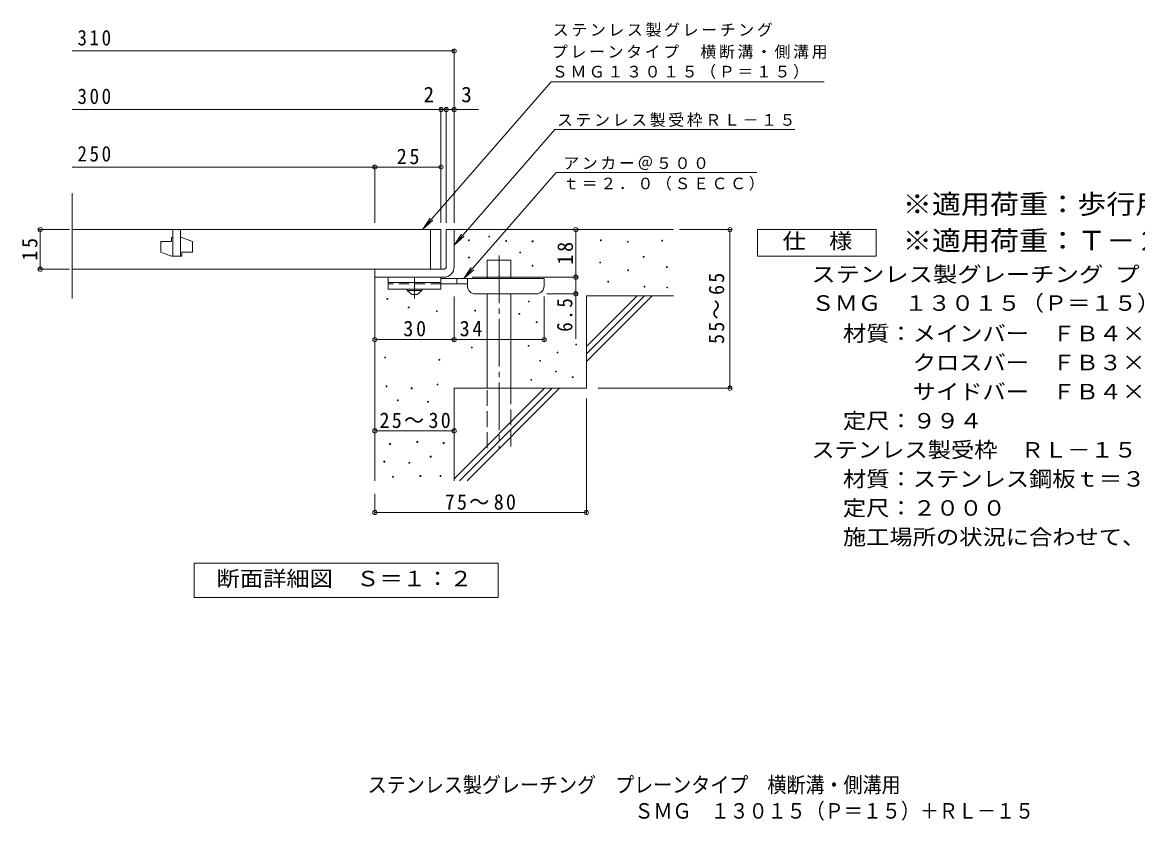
# Model space of a CAD drawing. Units: millimetres on the paper, enlarged 10 times, with parts at other scales. Extents: x -1512 to 1684, y -1371 to 1219.
# Drawn here: x -1512 to 598, y -1371 to 139 of the extents above; entities that cross this region are included whole.
import ezdxf
from ezdxf.enums import TextEntityAlignment as Align

# ---------------------------------------------------------------- set-up
doc = ezdxf.new("R2010")
doc.units = ezdxf.units.MM
doc.header["$LTSCALE"] = 10
doc.header["$PDMODE"] = 32
doc.header["$PDSIZE"] = 8
for name, pattern in [('CHAIN1', [8, 5, -1, 1, -1]), ('CHAIN2', [12, 9, -1, 1, -1]), ('DASHED2', [3, 2, -1]), ('DASHED3', [4, 3, -1])]:
    doc.linetypes.add(name, pattern=pattern)
for name, color, linetype, lineweight in [('D-0', 7, 'Continuous', 9), ('D-1', 2, 'Continuous', 9), ('D-2', 3, 'Continuous', 9), ('D-4', 7, 'Continuous', 9), ('D-5', 7, 'Continuous', 9), ('D-6', 6, 'Continuous', 9), ('D-9', 4, 'Continuous', 9)]:
    doc.layers.add(name, color=color, linetype=linetype, lineweight=lineweight)
doc.layers.add('F-5_F-5ﾚｲﾔ', color=2, linetype='Continuous')
doc.styles.add('ＭＳ ゴシック', font='')
doc.styles.get('ＭＳ ゴシック').set_extended_font_data('MS Gothic')

msp = doc.modelspace()

# ---------------------------------------------------------------- linework, layer by layer
at = {"layer": 'D-0'}
for points in [[(-667.52, -274.06), (-667.52, -272.56), (-666.03, -272.56), (-666.03, -274.06)], [(-629.14, -266.82), (-629.14, -265.32), (-627.64, -265.32), (-627.64, -266.82)], [(-597, -275.41), (-597, -273.91), (-595.5, -273.91), (-595.5, -275.41)], [(-417.81, -274.06), (-417.81, -272.56), (-416.31, -272.56), (-416.31, -274.06)], [(-302.08, -274.73), (-302.08, -273.23), (-300.58, -273.23), (-300.58, -274.73)], [(-547.06, -276.09), (-547.06, -274.59), (-545.56, -274.59), (-545.56, -276.09)], [(-367.05, -276.76), (-367.05, -275.26), (-365.55, -275.26), (-365.55, -276.76)], [(-667.37, -306.72), (-667.37, -305.22), (-665.87, -305.22), (-665.87, -306.72)], [(-570.75, -297.07), (-570.75, -295.57), (-569.25, -295.57), (-569.25, -297.07)], [(-419.16, -316.02), (-419.16, -314.51), (-417.66, -314.51), (-417.66, -316.02)], [(-336.86, -305.48), (-336.86, -303.98), (-335.36, -303.98), (-335.36, -305.48)], [(-547.12, -322.01), (-547.12, -320.51), (-545.62, -320.51), (-545.62, -322.01)], [(-366.37, -330.9), (-366.37, -329.4), (-364.87, -329.4), (-364.87, -330.9)], [(-293.31, -324.66), (-293.31, -323.16), (-291.81, -323.16), (-291.81, -324.66)], [(-404.21, -352.32), (-404.21, -350.82), (-402.71, -350.82), (-402.71, -352.32)], [(-335.57, -361.66), (-335.57, -360.16), (-334.07, -360.16), (-334.07, -361.66)], [(-292.65, -363.15), (-292.65, -361.65), (-291.15, -361.65), (-291.15, -363.15)], [(-821.87, -384.66), (-821.87, -383.16), (-820.37, -383.16), (-820.37, -384.66)], [(-781.51, -401.03), (-781.51, -399.53), (-780.01, -399.53), (-780.01, -401.03)], [(-554.13, -389.65), (-554.13, -388.15), (-552.63, -388.15), (-552.63, -389.65)], [(-728.22, -408.26), (-728.22, -406.76), (-726.72, -406.76), (-726.72, -408.26)], [(-655.62, -407.09), (-655.62, -405.59), (-654.12, -405.59), (-654.12, -407.09)], [(-572.15, -413.22), (-572.15, -411.72), (-570.65, -411.72), (-570.65, -413.22)], [(-539.45, -429), (-539.45, -427.5), (-537.95, -427.5), (-537.95, -429)], [(-661.87, -476.87), (-661.87, -475.37), (-660.37, -475.37), (-660.37, -476.87)], [(-554.92, -473.74), (-554.92, -472.24), (-553.42, -472.24), (-553.42, -473.74)], [(-499.78, -486.12), (-499.78, -484.62), (-498.28, -484.62), (-498.28, -486.12)], [(-464.54, -471.16), (-464.54, -469.66), (-463.04, -469.66), (-463.04, -471.16)], [(-825.8, -495.82), (-825.8, -494.32), (-824.3, -494.32), (-824.3, -495.82)], [(-723.52, -499.97), (-723.52, -498.47), (-722.02, -498.47), (-722.02, -499.97)], [(-532.95, -501.82), (-532.95, -500.32), (-531.45, -500.32), (-531.45, -501.82)], [(-503.16, -521.99), (-503.16, -520.49), (-501.67, -520.49), (-501.67, -521.99)], [(-727.08, -546.7), (-727.08, -545.2), (-725.58, -545.2), (-725.58, -546.7)], [(-549.95, -538.03), (-549.95, -536.53), (-548.45, -536.53), (-548.45, -538.03)], [(-471.31, -532.74), (-471.31, -531.24), (-469.81, -531.24), (-469.81, -532.74)], [(-823.39, -550.25), (-823.39, -548.75), (-821.89, -548.75), (-821.89, -550.25)], [(-775.86, -554.14), (-775.86, -552.64), (-774.36, -552.64), (-774.36, -554.14)], [(-801.95, -576.83), (-801.95, -575.33), (-800.45, -575.33), (-800.45, -576.83)], [(-744.94, -579.4), (-744.94, -577.9), (-743.44, -577.9), (-743.44, -579.4)], [(-765.14, -655.42), (-765.14, -653.92), (-763.64, -653.92), (-763.64, -655.42)], [(-816.92, -659.23), (-816.92, -657.73), (-815.42, -657.73), (-815.42, -659.23)], [(-715.28, -657.32), (-715.28, -655.82), (-713.78, -655.82), (-713.78, -657.32)], [(-827.57, -692.72), (-827.57, -691.22), (-826.07, -691.22), (-826.07, -692.72)], [(-780.37, -695.01), (-780.37, -693.51), (-778.87, -693.51), (-778.87, -695.01)], [(-740.02, -683.21), (-740.02, -681.71), (-738.52, -681.71), (-738.52, -683.21)], [(-811.21, -721.27), (-811.21, -719.77), (-809.71, -719.77), (-809.71, -721.27)], [(-759.43, -719.75), (-759.43, -718.25), (-757.93, -718.25), (-757.93, -719.75)], [(-721.37, -719.75), (-721.37, -718.25), (-719.87, -718.25), (-719.87, -719.75)]]:
    msp.add_lwpolyline(points, close=True, dxfattribs=at)
at = {"layer": 'D-1'}
for p, q in [((-709.65, -253.11), (-694.65, -253.11)), ((-709.65, -323.11), (-709.65, -253.11)), ((-694.65, -253.11), (-694.65, -323.11)), ((-844.66, -328.11), (-714.65, -328.11)), ((-844.65, -343.11), (-844.65, -328.11)), ((-714.65, -343.11), (-844.66, -343.11))]:
    msp.add_line(p, q, dxfattribs=at)
for radius, start, end in [(5, 270.02448, 0.01074), (20, 270, 0.00024), (5, 270, 0.0002)]:
    msp.add_arc((-714.65, -323.11), radius, start, end, dxfattribs=at)
at = {"layer": 'D-2'}
for p, q in [((-1417.32, -383.35), (-1417.32, -184.41)), ((-1417.32, -253.11), (-719.65, -253.11)), ((-1227.15, -253.11), (-1227.15, -303.11)), ((-1212.15, -253.11), (-1212.15, -303.11)), ((-739.65, -328.11), (-739.65, -253.11)), ((-719.65, -253.11), (-719.65, -328.11)), ((-1229.65, -275.61), (-1229.65, -268.11)), ((-1229.65, -268.11), (-1227.15, -268.11)), ((-1212.15, -268.11), (-1209.65, -268.11)), ((-1189.65, -275.61), (-1209.65, -268.11)), ((-1249.65, -275.61), (-1249.65, -295.61)), ((-1229.65, -275.61), (-1249.65, -275.61)), ((-1189.65, -295.61), (-1189.65, -275.61)), ((-1249.65, -295.61), (-1229.65, -303.11)), ((-1209.65, -303.11), (-1229.65, -303.11)), ((-1209.65, -295.61), (-1189.65, -295.61)), ((-1209.65, -295.61), (-1209.65, -303.11)), ((-1417.32, -328.11), (-719.65, -328.11))]:
    msp.add_line(p, q, dxfattribs=at)
at = {"layer": 'D-4'}
for p, q in [((-1417.32, 84.76), (-694.65, 84.76)), ((-694.65, -240.15), (-694.65, 87.76)), ((-1417.32, -25.94), (-648.97, -25.94)), ((-719.65, -240.15), (-719.65, -22.94)), ((-709.65, -240.15), (-709.65, -22.94)), ((-844.65, -240.15), (-844.65, -131.69)), ((-1422.67, -253.11), (-1480.72, -253.11)), ((-1477.72, -328.11), (-1477.72, -253.11)), ((-464.69, -253.11), (-464.69, -343.11)), ((-268.62, -253.11), (-169.97, -253.11)), ((-172.97, -553.11), (-172.97, -253.11)), ((-1422.67, -328.11), (-1480.72, -328.11)), ((-660.65, -343.11), (-461.69, -343.11)), ((-464.69, -343.11), (-464.69, -459.86)), ((-694.65, -464.21), (-694.65, -379.61)), ((-524.65, -464.21), (-524.65, -379.61)), ((-461.69, -374.61), (-519.65, -374.61)), ((-422.41, -553.11), (-169.97, -553.11)), ((-444.65, -572.25), (-444.65, -791.19)), ((-844.65, -633.73), (-694.65, -633.73)), ((-844.65, -753.11), (-844.65, -791.19)), ((-844.65, -788.19), (-444.65, -788.19))]:
    msp.add_line(p, q, dxfattribs=at)
for points in [[(-1417.32, -134.69), (-844.65, -134.69), (-719.65, -134.69)], [(-844.65, -461.21), (-694.65, -461.21), (-524.65, -461.21)]]:
    msp.add_lwpolyline(points, dxfattribs=at)
for p in [(-694.65, 84.76), (-719.65, -25.94), (-709.65, -25.94), (-694.65, -25.94), (-844.65, -134.69), (-719.65, -134.69), (-1477.72, -253.11), (-464.69, -253.11), (-172.97, -253.11), (-1477.72, -328.11), (-464.69, -343.11), (-464.69, -374.61), (-844.65, -461.21), (-694.65, -461.21), (-524.65, -461.21), (-172.97, -553.11), (-844.65, -633.73), (-694.65, -633.73), (-844.65, -788.19), (-444.65, -788.19)]:
    msp.add_point(p, dxfattribs=at)
at = {"layer": 'D-5'}
for p, q in [((-511.39, 26.64), (-753.89, -251.98)), ((-511.39, 26.64), (5.46, 26.64)), ((-504.56, -63.87), (-694.65, -282.27)), ((-504.56, -63.87), (-49.96, -63.87)), ((-501.98, -145.06), (-676.53, -345.61)), ((-501.98, -145.06), (-122.07, -145.06)), ((-753.89, -251.98), (-740.08, -231.14)), ((-753.89, -251.98), (-735.15, -235.42)), ((-694.65, -282.27), (-680.84, -261.43)), ((-694.65, -282.27), (-675.92, -265.72)), ((-676.53, -345.61), (-662.72, -324.77)), ((-676.53, -345.61), (-657.8, -329.05))]:
    msp.add_line(p, q, dxfattribs=at)
for points in [[(-121.08, -303.11), (-121.08, -253.11), (103.92, -253.11), (103.92, -303.11)], [(-1186.65, -949.05), (-1186.65, -884.05), (-611.64, -884.05), (-611.64, -949.05)]]:
    msp.add_lwpolyline(points, close=True, dxfattribs=at)
at = {"layer": 'D-6'}
for p, q in [((-694.65, -253.11), (-279.65, -253.11)), ((-632.36, -310.61), (-587.36, -310.61)), ((-632.36, -345.61), (-632.36, -310.61)), ((-587.36, -345.61), (-587.36, -310.61)), ((-844.65, -343.11), (-844.65, -728.11)), ((-632.36, -553.11), (-632.36, -374.61)), ((-587.36, -553.11), (-587.36, -374.61)), ((-444.65, -378.11), (-279.65, -378.11)), ((-444.65, -378.11), (-444.65, -553.11)), ((-444.65, -474.12), (-348.64, -378.11)), ((-444.65, -488.26), (-334.5, -378.11)), ((-444.65, -502.4), (-320.36, -378.11)), ((-694.65, -553.11), (-694.65, -728.11)), ((-694.65, -553.11), (-444.65, -553.11)), ((-694.65, -724.12), (-523.64, -553.11)), ((-684.5, -728.11), (-509.5, -553.11)), ((-670.36, -728.11), (-495.36, -553.11))]:
    msp.add_line(p, q, dxfattribs=at)
at = {"layer": 'D-6', "linetype": 'CHAIN2'}
msp.add_line((-609.86, -302.14), (-609.86, -666.44), dxfattribs=at)
at = {"layer": 'D-6', "linetype": 'DASHED3'}
for p, q in [((-632.36, -666.44), (-632.36, -553.11)), ((-587.36, -553.11), (-587.36, -666.44))]:
    msp.add_line(p, q, dxfattribs=at)
at = {"layer": 'D-9', "color": 3}
for p, q in [((-819.65, -343.11), (-819.65, -365.61)), ((-719.65, -343.11), (-819.65, -343.11)), ((-719.65, -353.11), (-819.65, -353.11)), ((-719.65, -343.11), (-719.65, -365.61)), ((-719.65, -365.61), (-819.65, -365.61))]:
    msp.add_line(p, q, dxfattribs=at)
at = {"layer": 'D-9', "color": 3, "linetype": 'DASHED2'}
msp.add_line((-719.65, -355.61), (-819.65, -355.61), dxfattribs=at)
at = {"layer": 'D-9', "linetype": 'CHAIN1'}
msp.add_line((-769.65, -383.35), (-769.65, -343.11), dxfattribs=at)
at = {"layer": 'D-9'}
for p, q in [((-524.65, -345.61), (-719.65, -345.61)), ((-669.63, -355.61), (-719.65, -355.61)), ((-689.65, -355.61), (-689.65, -345.61)), ((-669.65, -359.61), (-669.65, -345.61)), ((-524.65, -359.61), (-524.65, -345.61)), ((-654.65, -374.61), (-539.65, -374.61))]:
    msp.add_line(p, q, dxfattribs=at)
at = {"layer": 'D-9', "color": 2}
for p, q in [((-783.4, -368.11), (-783.4, -365.61)), ((-783.4, -368.11), (-774.65, -375.61)), ((-783.4, -368.11), (-755.9, -368.11)), ((-774.65, -375.61), (-764.65, -375.61)), ((-764.65, -375.61), (-755.9, -368.11)), ((-755.9, -368.11), (-755.9, -365.61))]:
    msp.add_line(p, q, dxfattribs=at)
at = {"layer": 'D-9'}
for centre, start, end in [((-654.65, -359.61), 180, 270), ((-539.65, -359.61), 270, 0)]:
    msp.add_arc(centre, 15, start, end, dxfattribs=at)

# ---------------------------------------------------------------- texts
at = {"layer": 'D-4', "color": 2, "style": 'ＭＳ ゴシック'}
for s, p in [('2', (-752.6, -20.94)), ('3', (-681.35, -20.94))]:
    msp.add_text(s, height=29.33, dxfattribs=at).set_placement(p, align=Align.BOTTOM_LEFT)
at = {"layer": 'D-4', "color": 2, "char_height": 29.33, "attachment_point": 7, "style": 'ＭＳ ゴシック'}
for s, insert in [('\\T1.27;\\W0.95;25', (-803.4, -129.69)), ('\\T1.27;\\W0.95;30', (-790.9, -455.21)), ('\\T1.27;\\W0.95;34', (-684.28, -455.21)), ('\\T1.22;\\W0.95;25～30', (-835.9, -628.73)), ('\\T1.22;\\W0.95;75～80', (-712.52, -783.19))]:
    msp.add_mtext(s, dxfattribs=dict(at, insert=insert))
at = {"layer": 'D-4', "color": 2, "char_height": 29.33, "attachment_point": 7, "rotation": 90, "style": 'ＭＳ ゴシック'}
for s, insert in [('\\T1.27;\\W0.95;15', (-1482.72, -311.86)), ('\\T1.27;\\W0.95;18', (-469.69, -319.36)), ('\\T1.22;\\W0.95;55～65', (-183.5, -469.36)), ('\\T1.27;\\W0.9;6.5', (-470.69, -446.3))]:
    msp.add_mtext(s, dxfattribs=dict(at, insert=insert))
at = {"layer": 'D-5', "color": 3, "style": 'ＭＳ ゴシック', "width": 1.1}
for s, p in [('※適用荷重：歩行用（横断溝用）', (153.92, -234.2)), ('※適用荷重：Ｔ－２（側溝用）', (153.92, -303.11))]:
    msp.add_text(s, height=36.66, dxfattribs=at).set_placement(p, align=Align.BOTTOM_LEFT)
at = {"layer": 'D-5', "color": 2, "style": 'ＭＳ ゴシック'}
for s, width, p in [('仕\u3000様', 1.1, (-73.58, -298.11)), ('ステンレス製グレーチング プレーンタイプ 横断溝・側溝用', 1.15, (-18.99, -361.03)), ('ＳＭＧ\u3000１３０１５（Ｐ＝１５）', 1.1, (-18.99, -415.45)), ('材質：メインバー\u3000ＦＢ４×１５（ＳＵＳ３０４）', 1.1, (40.72, -473)), ('\u3000\u3000\u3000クロスバー\u3000ＦＢ３×１０（ＳＵＳ３０４）', 1.1, (40.72, -528)), ('\u3000\u3000\u3000サイドバー\u3000ＦＢ４×１５（ＳＵＳ３０４）', 1.1, (40.72, -583)), ('定尺：９９４', 1.1, (40.72, -638)), ('ステンレス製受枠\u3000ＲＬ－１５', 1.1, (-18.99, -693)), ('材質：ステンレス鋼板ｔ＝３．０（ＳＵＳ３０４）', 1.1, (40.72, -748)), ('定尺：２０００', 1.1, (40.72, -803)), ('施工場所の状況に合わせて、アンカーをプライヤー等で折り曲げてご使用ください。', 1.1, (40.72, -858)), ('断面詳細図\u3000Ｓ＝１：２', 1.1, (-1144.15, -936.55))]:
    msp.add_text(s, height=29.33, dxfattribs=dict(at, width=width)).set_placement(p, align=Align.BOTTOM_LEFT)
at = {"layer": 'D-5', "char_height": 21.99, "attachment_point": 7, "style": 'ＭＳ ゴシック'}
for s, insert in [('\\T1.17;ステンレス製グレーチング', (-508.08, 111.31)), ('\\T1.17;プレーンタイプ\u3000横断溝・側溝用', (-509.63, 69.65)), ('\\T1.17;ＳＭＧ１３０１５（Ｐ＝１５）', (-509.84, 31.8)), ('\\T1.17;ステンレス製受枠ＲＬ－１５', (-500.17, -59.11)), ('\\T1.17;アンカー＠５００', (-488.34, -140.4)), ('\\T1.17;ｔ＝２．０（ＳＥＣＣ）', (-488.34, -179.72))]:
    msp.add_mtext(s, dxfattribs=dict(at, insert=insert))
at = {"layer": 'D-5', "color": 2, "char_height": 29.33, "attachment_point": 7, "style": 'ＭＳ ゴシック'}
for s, insert in [('\\T1.27;\\W0.9;310', (-1407.32, 94.76)), ('\\T1.27;\\W0.9;300', (-1407.32, -15.94)), ('\\T1.27;\\W0.9;250', (-1407.32, -124.69))]:
    msp.add_mtext(s, dxfattribs=dict(at, insert=insert))
at = {"layer": 'F-5_F-5ﾚｲﾔ', "style": 'ＭＳ ゴシック', "width": 0.9}
for s, p in [('ステンレス製グレーチング\u3000プレーンタイプ\u3000横断溝・側溝用', (-858.31, -1326.59)), ('ＳＭＧ\u3000１３０１５（Ｐ＝１５）＋ＲＬ－１５', (-353.67, -1375.92))]:
    msp.add_text(s, height=29.33, dxfattribs=at).set_placement(p, align=Align.BOTTOM_LEFT)

doc.saveas('drawing.dxf')
